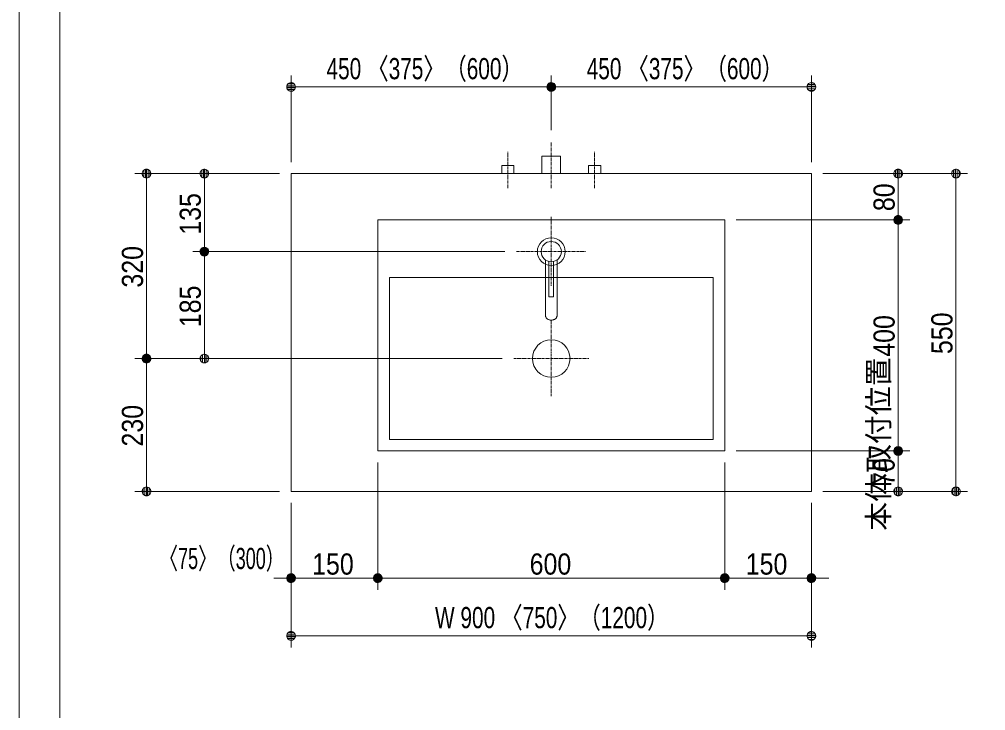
# Model space of a CAD drawing. Units: millimetres, scale not verified. Extents: x -6062 to 6062, y -3045 to 3045.
# Drawn here: x -5788 to -4116, y -799 to 397 of the extents above; entities that cross this region are included whole.
import ezdxf
from ezdxf.enums import TextEntityAlignment as Align

# ---------------------------------------------------------------- set-up
doc = ezdxf.new("R2010")
doc.units = ezdxf.units.MM
doc.header["$LTSCALE"] = 20
doc.linetypes.add('CHAIN1', pattern=[8, 5, -1, 1, -1])
for name, color, linetype, lineweight in [('0-0_1図面枠', 7, 'Continuous', 9), ('0-2_5ボウル・キャビネット', 7, 'Continuous', 9), ('0-3_2寸法-2', 7, 'Continuous', 9), ('0-4_0', 7, 'Continuous', 9), ('0-5_2寸法-1', 7, 'Continuous', 9), ('0-7_4給排水', 7, 'Continuous', 9)]:
    doc.layers.add(name, color=color, linetype=linetype, lineweight=lineweight)
doc.styles.add('ＭＳ Ｐゴシック', font='')
doc.styles.get('ＭＳ Ｐゴシック').set_extended_font_data('MS PGothic')

# ---------------------------------------------------------------- blocks, each defined once
blk = doc.blocks.new('グループ-2')
at = {"layer": '0-0_1図面枠'}
blk.add_lwpolyline([(-80000, 55400), (80000, 55400), (80000, -55400), (-80000, -55400)], close=True, dxfattribs=at)
blk = doc.blocks.new('図面枠')
at = {"layer": '0-0_1図面枠'}
blk.add_blockref('グループ-2', (0, 0), dxfattribs=at)
blk = doc.blocks.new('_Dot')
at = {"layer": '0-4_0'}
for p, q in [((-10, 0), (-20, 0)), ((9.78, 2), (-9.78, 2)), ((7.99, 6), (-7.99, 6)), ((9.16, -3.98), (-9.16, -3.98)), ((6, -7.98), (-6, -7.98))]:
    blk.add_line(p, q, dxfattribs=at)
for points in [[(10, 0), (9.92, 1.25), (9.69, 2.49), (9.3, 3.68), (8.76, 4.82), (8.09, 5.88), (7.29, 6.85), (6.37, 7.71), (5.36, 8.44), (4.26, 9.05), (3.09, 9.51), (1.87, 9.82), (0.63, 9.98), (-0.63, 9.98), (-1.87, 9.82), (-3.09, 9.51), (-4.26, 9.05), (-5.36, 8.44), (-6.37, 7.71), (-7.29, 6.85), (-8.09, 5.88), (-8.76, 4.82), (-9.3, 3.68), (-9.69, 2.49), (-9.92, 1.25), (-10, 0), (0, 0)], [(-10, 0), (-9.92, -1.25), (-9.69, -2.49), (-9.3, -3.68), (-8.76, -4.82), (-8.09, -5.88), (-7.29, -6.85), (-6.37, -7.71), (-5.36, -8.44), (-4.26, -9.05), (-3.09, -9.51), (-1.87, -9.82), (-0.63, -9.98), (0.63, -9.98), (1.87, -9.82), (3.09, -9.51), (4.26, -9.05), (5.36, -8.44), (6.37, -7.71), (7.29, -6.85), (8.09, -5.88), (8.76, -4.82), (9.3, -3.68), (9.69, -2.49), (9.92, -1.25), (10, 0), (0, 0)]]:
    blk.add_lwpolyline(points, close=True, dxfattribs=at)
blk = doc.blocks.new('グループ-6')
at = {"layer": '0-7_4給排水', "linetype": 'CHAIN1'}
blk.add_line((-61600, 2100), (-61600, 3700), dxfattribs=at)
at = {"layer": '0-7_4給排水'}
blk.add_lwpolyline([(-61920, 2600), (-61920, 3200), (-61280, 3200), (-61280, 2600)], dxfattribs=at)
blk = doc.blocks.new('グループ-12')
at = {"layer": '0-2_5ボウル・キャビネット', "linetype": 'CHAIN1'}
for p, q in [((-61600, -2500), (-61600, -5100)), ((-62900, -3800), (-60300, -3800))]:
    blk.add_line(p, q, dxfattribs=at)
at = {"layer": '0-2_5ボウル・キャビネット'}
for points in [[(-67600, 1000), (-55600, 1000), (-55600, -7000), (-67600, -7000)], [(-67200, -1000), (-56000, -1000), (-56000, -6600), (-67200, -6600)]]:
    blk.add_lwpolyline(points, close=True, dxfattribs=at)
blk.add_circle((-61600, -3800), 650, dxfattribs=at)
blk = doc.blocks.new('グループ-18')
at = {"layer": '0-7_4給排水', "linetype": 'CHAIN1'}
for p, q in [((-61600, 1100), (-61600, -1300)), ((-62800, -100), (-60400, -100))]:
    blk.add_line(p, q, dxfattribs=at)
at = {"layer": '0-7_4給排水'}
for points in [[(-61800, -387.2), (-61800, -2317.1), (-61799.2, -2330.8), (-61796.7, -2345), (-61792.3, -2359.2), (-61786, -2373.5), (-61777.7, -2387.4), (-61767.4, -2400.9), (-61755.3, -2413.6), (-61741.4, -2425.4), (-61726.1, -2436), (-61709.4, -2445.3), (-61691.9, -2453.2), (-61673.6, -2459.5), (-61655, -2464.4), (-61636.4, -2467.7), (-61618, -2469.7), (-61600, -2470.3), (-61582, -2469.7), (-61563.6, -2467.7), (-61545, -2464.4), (-61526.4, -2459.5), (-61508.1, -2453.2), (-61490.6, -2445.3), (-61473.9, -2436), (-61458.6, -2425.4), (-61444.7, -2413.6), (-61432.6, -2400.9), (-61422.3, -2387.4), (-61414, -2373.5), (-61407.7, -2359.2), (-61403.3, -2345), (-61400.8, -2330.8), (-61400, -2317.1), (-61400, -387.2)], [(-61680, -440.7), (-61680, -1660), (-61520, -1660), (-61520, -440.7)]]:
    blk.add_lwpolyline(points, dxfattribs=at)
for radius in [480, 350]:
    blk.add_circle((-61600, -100), radius, dxfattribs=at)
blk = doc.blocks.new('止水栓_平面_W75')
at = {"layer": '0-7_4給排水', "linetype": 'CHAIN1'}
for p, q in [((-1500, -500), (-1500, 780)), ((1500, -500), (1500, 780))]:
    blk.add_line(p, q, dxfattribs=at)
at = {"layer": '0-7_4給排水'}
for points in [[(-1710, 0), (-1710, 280), (-1290, 280), (-1290, 0)], [(1290, 0), (1290, 280), (1710, 280), (1710, 0)]]:
    blk.add_lwpolyline(points, dxfattribs=at)

msp = doc.modelspace()

# ---------------------------------------------------------------- linework, layer by layer
at = {"layer": '0-0_1図面枠'}
msp.add_line((-5717.5, 1750), (-5717.5, -2420), dxfattribs=at)
at = {"layer": '0-2_5ボウル・キャビネット'}
msp.add_lwpolyline([(-5317.5, 130), (-4417.5, 130), (-4417.5, -420), (-5317.5, -420)], close=True, dxfattribs=at)
at = {"layer": '0-3_2寸法-2'}
for p, q in [((-5317.5, -440), (-5317.5, -590)), ((-5167.5, -440), (-5167.5, -590)), ((-4567.5, -440), (-4567.5, -590)), ((-4417.5, -440), (-4417.5, -590)), ((-5332.51, -570), (-5347.51, -570)), ((-5167.5, -570), (-5317.5, -570)), ((-5152.49, -570), (-5137.49, -570)), ((-4582.51, -570), (-4597.51, -570)), ((-4567.5, -570), (-4417.5, -570)), ((-4402.49, -570), (-4387.49, -570))]:
    msp.add_line(p, q, dxfattribs=at)
at = {"layer": '0-5_2寸法-1'}
for p, q in [((-5317.5, 150), (-5317.5, 300)), ((-4867.5, 205), (-4867.5, 300)), ((-4867.5, 205), (-4867.5, 300)), ((-4417.5, 150), (-4417.5, 300)), ((-4882.51, 280), (-5302.49, 280)), ((-4852.49, 280), (-4432.51, 280)), ((-5487.5, 130), (-5587.5, 130)), ((-5337.5, 130), (-5487.5, 130)), ((-4397.5, 130), (-4247.5, 130)), ((-4247.5, 130), (-4147.5, 130)), ((-5567.5, -174.99), (-5567.5, 114.99)), ((-5467.5, 10.01), (-5467.5, 114.99)), ((-4267.5, 65.01), (-4267.5, 114.99)), ((-4167.5, -404.99), (-4167.5, 114.99)), ((-4547.5, 50), (-4247.5, 50)), ((-4397.5, 50), (-4247.5, 50)), ((-4267.5, -334.99), (-4267.5, 34.99)), ((-4947.5, -5), (-5487.5, -5)), ((-4947.5, -5), (-5487.5, -5)), ((-5467.5, -20.01), (-5467.5, -174.99)), ((-5487.5, -190), (-5587.5, -190)), ((-5487.5, -190), (-5587.5, -190)), ((-4952.5, -190), (-5487.5, -190)), ((-5567.5, -205.01), (-5567.5, -404.99)), ((-4547.5, -350), (-4247.5, -350)), ((-4397.5, -350), (-4247.5, -350)), ((-4267.5, -404.99), (-4267.5, -365.01)), ((-5167.5, -370), (-5167.5, -590)), ((-4567.5, -370), (-4567.5, -590)), ((-5337.5, -420), (-5587.5, -420)), ((-4397.5, -420), (-4247.5, -420)), ((-4247.5, -420), (-4147.5, -420)), ((-5317.5, -440), (-5317.5, -590)), ((-5167.5, -440), (-5167.5, -590)), ((-4567.5, -440), (-4567.5, -590)), ((-4417.5, -440), (-4417.5, -590)), ((-5302.49, -570), (-5182.51, -570)), ((-4582.51, -570), (-5152.49, -570)), ((-4552.49, -570), (-4432.51, -570)), ((-5317.5, -590), (-5317.5, -690)), ((-4417.5, -590), (-4417.5, -690)), ((-4432.51, -670), (-5302.49, -670))]:
    msp.add_line(p, q, dxfattribs=at)

# ---------------------------------------------------------------- block references
at = {"layer": '0-0_1図面枠', "xscale": 0.05, "yscale": 0.05}
msp.add_blockref('図面枠', (-1787.5, 0), dxfattribs=at)
at = {"layer": '0-2_5ボウル・キャビネット', "xscale": 0.05, "yscale": 0.05}
msp.add_blockref('グループ-12', (-1787.5, 0), dxfattribs=at)
at = {"layer": '0-3_2寸法-2', "xscale": 0.7503418, "yscale": 0.7503418}
for p in [(-5317.5, -570), (-4567.5, -570)]:
    msp.add_blockref('_Dot', p, dxfattribs=at)
at = {"layer": '0-3_2寸法-2', "xscale": 0.7503418, "yscale": 0.7503418, "rotation": 180}
for p in [(-5167.5, -570), (-4417.5, -570)]:
    msp.add_blockref('_Dot', p, dxfattribs=at)
at = {"layer": '0-5_2寸法-1', "xscale": 0.7503418, "yscale": 0.7503418}
for p, rotation in [((-5317.5, 280), 180), ((-4867.5, 280), 180), ((-5567.5, 130), 90), ((-5467.5, 130), 90), ((-4267.5, 130), 90), ((-4167.5, 130), 90), ((-4267.5, 50), 270), ((-4267.5, 50), 90), ((-5467.5, -5), 270), ((-5467.5, -5), 90), ((-5567.5, -190), 270), ((-5567.5, -190), 90), ((-5467.5, -190), 270), ((-4267.5, -350), 270), ((-4267.5, -350), 90), ((-5567.5, -420), 270), ((-4267.5, -420), 270), ((-4167.5, -420), 270), ((-5317.5, -570), 180), ((-5167.5, -570), 180), ((-4567.5, -570), 180), ((-5317.5, -670), 180)]:
    msp.add_blockref('_Dot', p, dxfattribs=dict(at, rotation=rotation))
for p in [(-4867.5, 280), (-4417.5, 280), (-5167.5, -570), (-4567.5, -570), (-4417.5, -570), (-4417.5, -670)]:
    msp.add_blockref('_Dot', p, dxfattribs=at)
at = {"layer": '0-7_4給排水', "xscale": 0.05, "yscale": 0.05}
for name, p in [('グループ-6', (-1787.5, 0)), ('止水栓_平面_W75', (-4867.5, 130)), ('グループ-18', (-1787.5, 0))]:
    msp.add_blockref(name, p, dxfattribs=at)

# ---------------------------------------------------------------- texts
at = {"layer": '0-3_2寸法-2', "style": 'ＭＳ Ｐゴシック'}
msp.add_text('本体取付位置', height=36.66, rotation=90, dxfattribs=at).set_placement((-4272.19, -488.14), align=Align.BOTTOM_LEFT)
at = {"layer": '0-3_2寸法-2', "style": 'ＭＳ Ｐゴシック', "width": 0.65}
msp.add_text('〈75〉（300）', height=36.69, dxfattribs=at).set_placement((-5545.56, -565.31), align=Align.BOTTOM_LEFT)
at = {"layer": '0-5_2寸法-1', "style": 'ＭＳ Ｐゴシック'}
for s, height, width, p in [('450 〈375〉（600）', 36.66, 0.75, (-5256.19, 282.35)), ('450 〈375〉（600）', 36.66, 0.75, (-4806.19, 282.35)), ('150', 36.66, 0.9, (-5281.11, -574.96)), ('600', 36.66, 0.9, (-4904.88, -574.96)), ('150', 36.66, 0.9, (-4531.11, -574.96)), ('W 900 〈750〉（1200）', 36.69, 0.75, (-5068.55, -667.65))]:
    msp.add_text(s, height=height, dxfattribs=dict(at, width=width)).set_placement(p, align=Align.BOTTOM_LEFT)
at = {"layer": '0-5_2寸法-1', "style": 'ＭＳ Ｐゴシック', "width": 0.9}
for s, p in [('80', (-4262.54, 65.12)), ('135', (-5462.54, 24.28)), ('320', (-5562.54, -67.28)), ('185', (-5462.54, -135.72)), ('400', (-4262.54, -186.89)), ('550', (-4162.54, -182.28)), ('230', (-5562.54, -342.28)), ('70', (-4262.54, -410.37))]:
    msp.add_text(s, height=36.66, rotation=90, dxfattribs=at).set_placement(p, align=Align.BOTTOM_LEFT)

doc.saveas('drawing.dxf')
